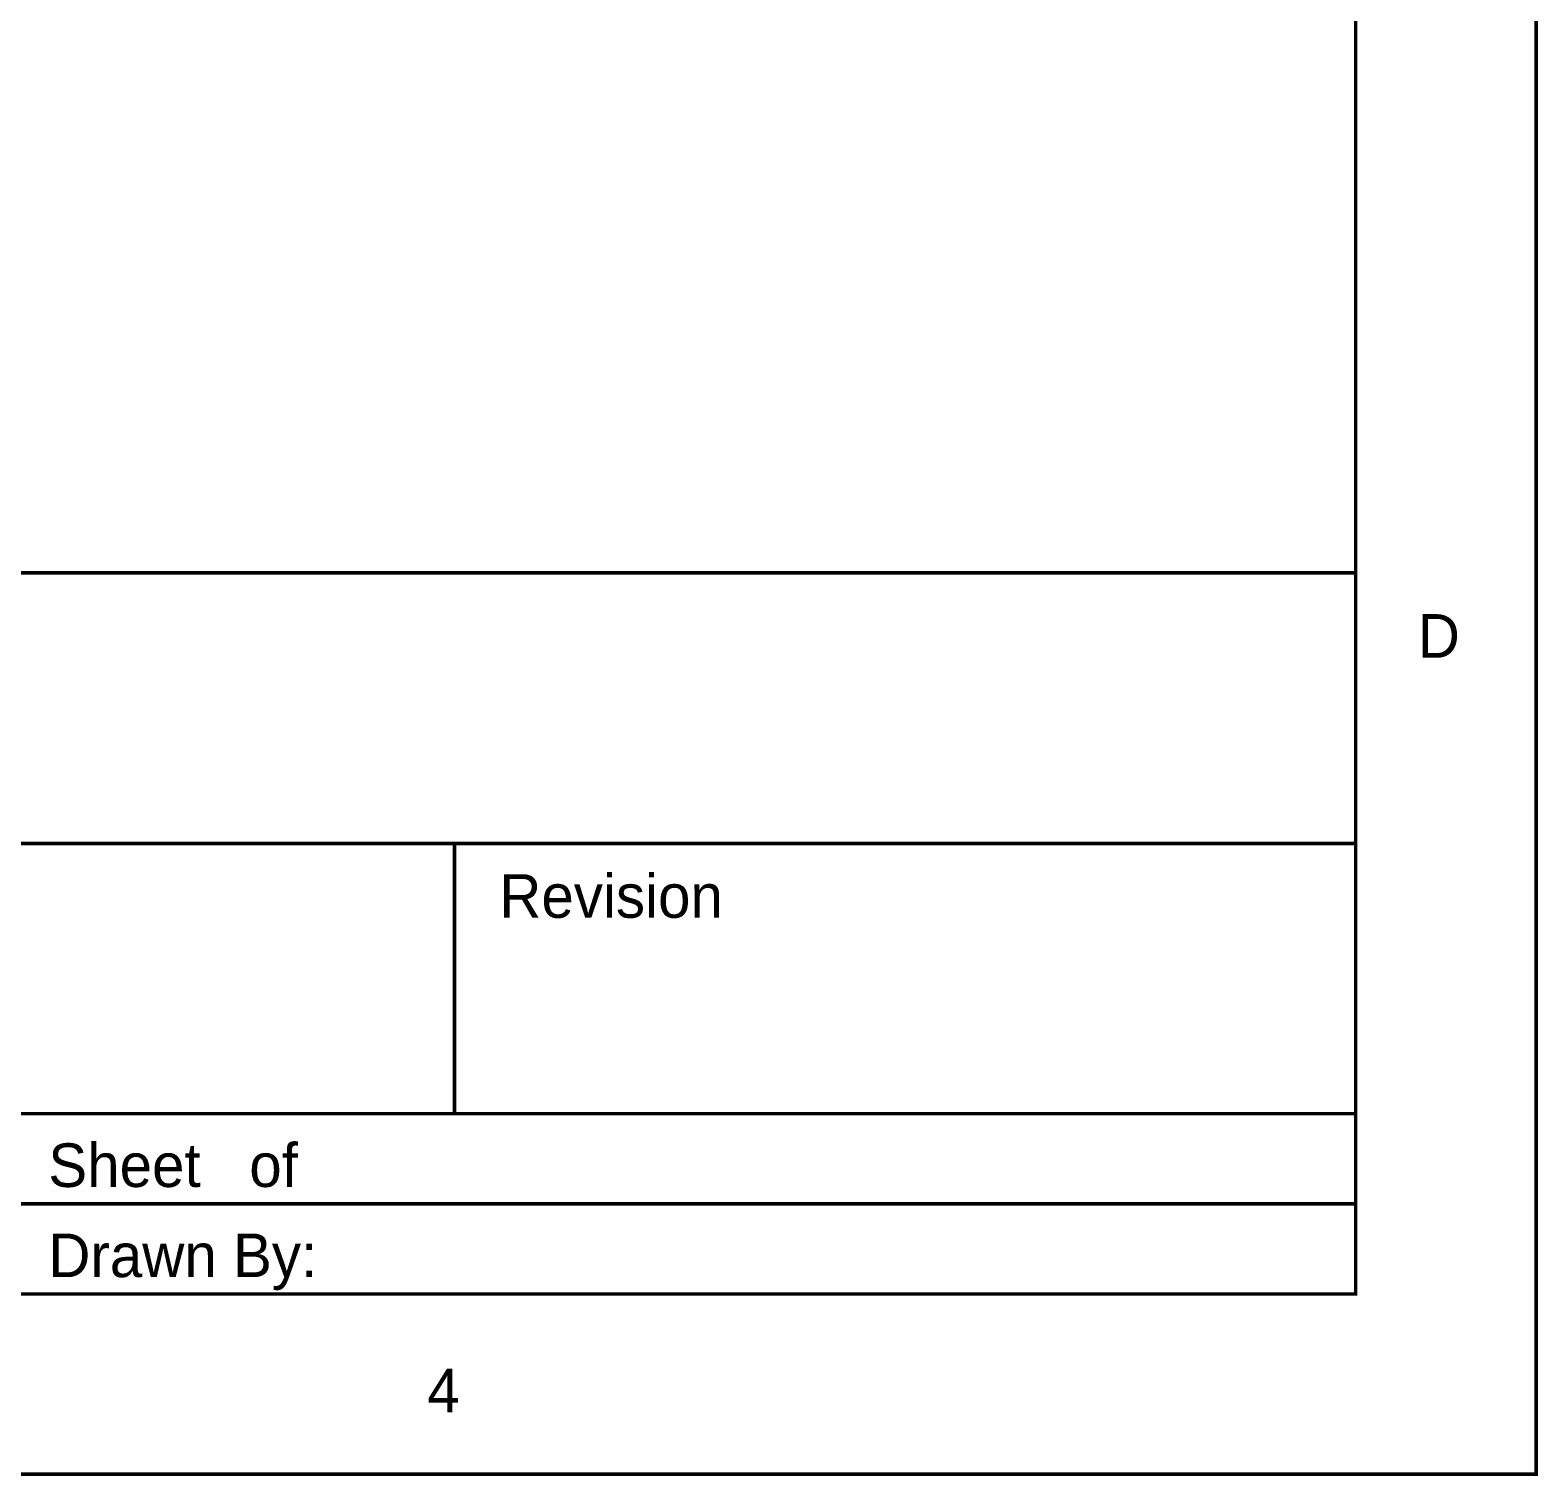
# Model space of a CAD drawing. Header units: millimetres. Extents: x 0 to 9.5, y 0 to 7.5.
# Drawn here: x 7.829 to 9.502, y -0.002 to 1.602 of the extents above; entities that cross this region are included whole.
import ezdxf

# ---------------------------------------------------------------- set-up
doc = ezdxf.new("R2010")
doc.units = ezdxf.units.MM
doc.header["$MEASUREMENT"] = 0
doc.layers.add('Sheet', color=255, linetype='Continuous')

msp = doc.modelspace()

# ---------------------------------------------------------------- linework, layer by layer
at = {"layer": 'Sheet', "const_width": 0.0039}
for points in [[(0.0008, 7.5), (0.0008, 0), (9.4996, 0), (9.4996, 7.5), (0.0008, 7.5), (0.0008, 7.5)], [(0.0008, 7.5), (9.4996, 7.5), (9.4996, 0), (0.0008, 0), (0.0008, 7.5)], [(0.2009, 7.2999), (0.2009, 0.1997), (9.2995, 0.1997), (9.2995, 7.2999), (0.2009, 7.2999), (0.2009, 7.2999)], [(0.2009, 7.2999), (9.2995, 7.2999), (9.2995, 0.1997), (0.2009, 0.1997), (0.2009, 7.2999)]]:
    msp.add_lwpolyline(points, close=True, dxfattribs=at)
for points in [[(5.8001, 0.9998), (9.2995, 0.9998)], [(5.8001, 0.6996), (9.2995, 0.6996)], [(8.2998, 0.6996), (8.2998, 0.3998)], [(5.8001, 0.3998), (9.2995, 0.3998)], [(5.8001, 0.2998), (9.2995, 0.2998)], [(9.4996, 0), (9.4996, 0.1997)]]:
    msp.add_lwpolyline(points, dxfattribs=at)

# ---------------------------------------------------------------- texts
at = {"layer": 'Sheet'}
for s, height, p in [('D', 0.0484, (9.3683, 0.9056)), ('Revision', 0.04837, (8.3494, 0.6171)), ('Sheet   of', 0.04837, (7.8491, 0.3185)), ('Drawn By:', 0.04837, (7.8491, 0.2185)), ('4', 0.0484, (8.2694, 0.0684))]:
    msp.add_text(s, height=height, dxfattribs=at).set_placement(p)

doc.saveas('drawing.dxf')
